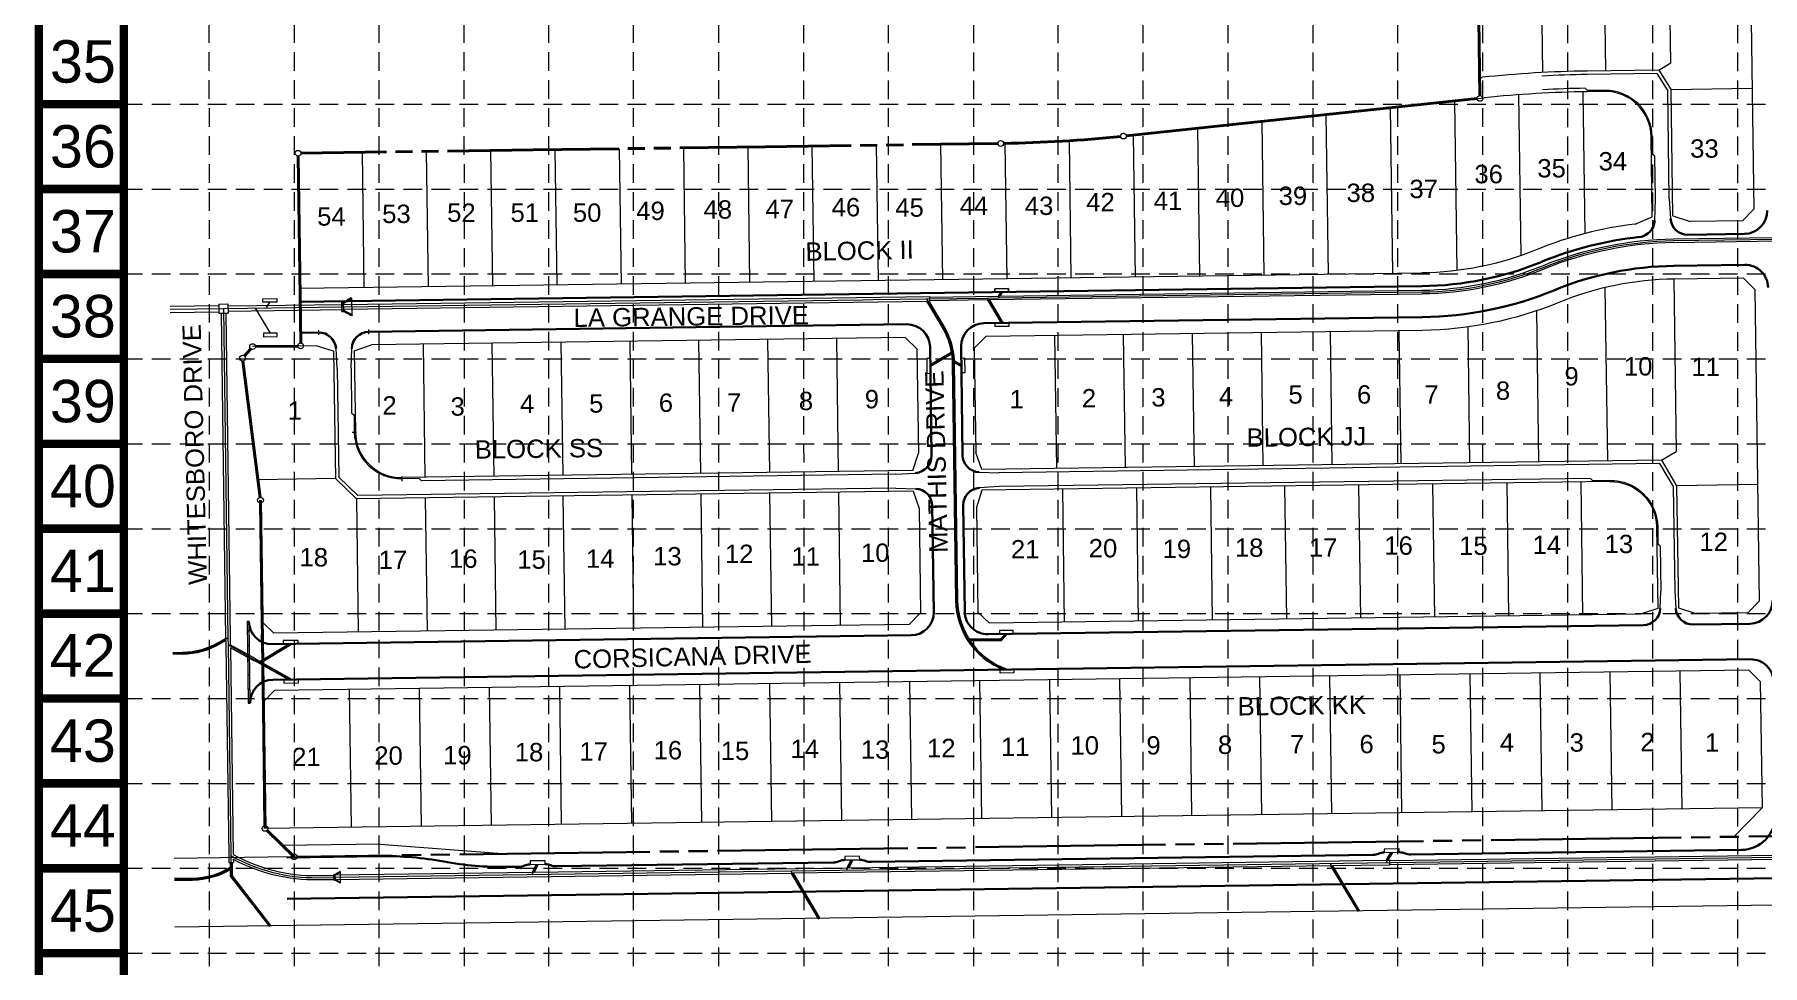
# Model space of a CAD drawing. Header units: inches. Extents: x 4200 to 7167, y -457 to 4285.
# Drawn here: x 4200 to 5705, y 867 to 1679 of the extents above; entities that cross this region are included whole.
import ezdxf
from ezdxf.enums import TextEntityAlignment as Align

# ---------------------------------------------------------------- set-up
doc = ezdxf.new("R2010")
doc.units = ezdxf.units.IN
doc.header["$MEASUREMENT"] = 0
doc.linetypes.add('DASHED', pattern=[0.75, 0.5, -0.25])
doc.linetypes.add('HIDDEN', pattern=[0.375, 0.25, -0.125])
for name, color, linetype, lineweight in [('0156al4 - Level 58', 7, 'Continuous', 0), ('0208al - Level 11', 7, 'Continuous', 0), ('0208al - Level 14', 7, 'Continuous', 0), ('0208al - Level 21', 7, 'Continuous', 0), ('0208al - Level 3', 7, 'Continuous', 0), ('Level 1', 7, 'Continuous', 0), ('STORM', 5, 'Continuous', 0)]:
    doc.layers.add(name, color=color, linetype=linetype, lineweight=lineweight)
doc.layers.add('BASE', color=7, linetype='Continuous')
doc.layers.add('GRID', color=254, linetype='DASHED')
doc.styles.get("Standard").update_dxf_attribs({"font": 'ARIAL.TTF'})

msp = doc.modelspace()

# ---------------------------------------------------------------- linework, layer by layer
at = {"layer": '0208al - Level 14', "color": 7, "linetype": 'Continuous', "lineweight": 13}
for p, q in [((5613, 1644.5), (5552.3, 1643.7)), ((5613, 1644.5), (5622.3, 1629.5)), ((5550.5, 1631.7), (5552.5, 1629.7)), ((5567.3, 1629.9), (5552.5, 1629.7)), ((5623.6, 1535.4), (5622.3, 1629.5)), ((5609.1, 1574.5), (5608.9, 1589.5)), ((5611.1, 1572.5), (5609.1, 1574.5)), ((5611.7, 1535.2), (5611.1, 1572.5)), ((5611, 1516.5), (5611.7, 1535.2)), ((5623.6, 1535.4), (5624.8, 1518.1)), ((4463.6, 1387.6), (4462.5, 1404.8)), ((4475.6, 1387.8), (4476.2, 1405)), ((4463.6, 1387.6), (4464.9, 1292.9)), ((4475.6, 1387.8), (4476.1, 1348.8)), ((4476.1, 1348.8), (4478.2, 1346.8)), ((4478.2, 1346.8), (4478.4, 1331.8)), ((4949.9, 1295.3), (4537, 1289.6)), ((4949.9, 1295.3), (4967.1, 1296.4)), ((5022.6, 1297.2), (5039.9, 1296.6)), ((5615.2, 1304.6), (5039.9, 1296.6)), ((5615.2, 1304.6), (5627.1, 1284.6)), ((4464.9, 1292.9), (4481.4, 1276.8)), ((4950.1, 1283.3), (4481.4, 1276.8)), ((4534.9, 1291.6), (4519.9, 1291.4)), ((4537, 1289.6), (4534.9, 1291.6)), ((4950.1, 1283.3), (4967.3, 1282.7)), ((5040.1, 1284.6), (5022.8, 1283.5)), ((5555, 1291.7), (5040.1, 1284.6)), ((5555, 1291.7), (5557, 1289.7)), ((5572, 1290), (5557, 1289.7)), ((5627.1, 1284.6), (5628.4, 1193.7)), ((5613.6, 1249.5), (5613.8, 1234.5)), ((5615.8, 1232.6), (5613.8, 1234.5)), ((5615.8, 1232.6), (5616.4, 1193.6)), ((5615.8, 1178.3), (5616.4, 1193.6)), ((5628.4, 1193.7), (5629.4, 1178.5)), ((4386.7, 1167), (4385.2, 1167)), ((4385.2, 1167), (4386.1, 1096)), ((4386.8, 1158), (4385.3, 1159.5)), ((4387.6, 1096), (4386.7, 1167)), ((4387, 1145.3), (4385.4, 1146.8)), ((4387.1, 1132.6), (4385.6, 1134)), ((4387.3, 1119.8), (4385.8, 1121.3)), ((4387.5, 1107.1), (4386, 1108.6)), ((4386.1, 1096), (4387.6, 1096))]:
    msp.add_line(p, q, dxfattribs=at)
at = {"layer": '0208al - Level 14', "color": 7, "linetype": 'Continuous', "lineweight": 30}
for p, q in [((5689.1, 1504.8), (5639.9, 1504.1)), ((5689.5, 1477.8), (5627.5, 1476.9)), ((5408.2, 1459.2), (4431.3, 1445.7)), ((5408.6, 1432.2), (5026.6, 1426.9)), ((4447.3, 1418.9), (4431.6, 1418.7)), ((4959.6, 1426), (4491, 1419.5)), ((4979.9, 1406.3), (4981.2, 1311.6)), ((5006.9, 1406.6), (5008.2, 1312)), ((4981.8, 1267.9), (4983.1, 1175.3)), ((5008.8, 1268.3), (5010.1, 1175.7)), ((5601.1, 1163.8), (5030.4, 1155.9)), ((5693.8, 1165.1), (5644.5, 1164.4)), ((4963.4, 1155), (4406.9, 1147.3)), ((5694.3, 1134.1), (4407.4, 1116.3)), ((5365.6, 963.6), (4928.6, 957.5)), ((5686.6, 968), (5398.6, 964)), ((4501, 962.6), (4419.5, 961.4)), ((6314.8, 951.7), (4420, 925.5)), ((4621.6, 953.2), (4611.6, 953.1)), ((4895.6, 957), (4654.6, 953.7))]:
    msp.add_line(p, q, dxfattribs=at)
at = {"layer": '0208al - Level 14', "color": 1, "linetype": 'Continuous', "lineweight": 0}
for p, q in [((4447.3, 1420.9), (4447.3, 1416.9)), ((4491, 1417.5), (4491, 1421.5)), ((4480.4, 1331.8), (4476.4, 1331.8)), ((4520, 1289.4), (4519.9, 1293.4))]:
    msp.add_line(p, q, dxfattribs=at)
at = {"layer": '0208al - Level 14', "color": 7, "linetype": 'Continuous', "lineweight": 13}
for centre, radius, start, end in [((5566.1, 646.8), 997, 90.7942, 93.0737), ((5566.1, 646.8), 985, 90.9104, 93.0737), ((5567.9, 1588.9), 41, 0.7942, 90.7942), ((4519.4, 1332.4), 41, 180.7942, 270.7942)]:
    msp.add_arc(centre, radius, start, end, dxfattribs=at)
at = {"layer": '0208al - Level 14', "color": 7, "linetype": 'Continuous', "lineweight": 30}
for centre, radius, start, end in [((5688.9, 1524.8), 20, 270.7942, 0.7942), ((5596, 1517), 15, 276.24, 358.0035), ((5639.7, 1519.1), 15, 183.6566, 270.7942), ((5631.7, 1190.5), 313.5, 96.24, 112.2762), ((5631.7, 1190.5), 286.5, 90.7942, 112.2762), ((4491.2, 1404.5), 15, 90.7942, 177.9318), ((4959.9, 1406), 20, 0.7942, 90.7942), ((4963.1, 1175), 20, 270.7942, 0.7942), ((5030.1, 1175.9), 20, 180.7942, 270.7942), ((5693.6, 1185.1), 20, 270.7942, 0.7942), ((4407.6, 1096.3), 20, 90.7942, 180.7942), ((5375.7, 952.7), 13, 90.7942, 113.414), ((5388.7, 952.9), 13, 68.1743, 90.7942), ((5398.4, 977), 13, 248.1743, 270.7942), ((4504.9, 682.6), 280, 79.4191, 90.7942), ((4607.7, 1233.1), 280, 259.4191, 270.7942), ((4631.7, 942.4), 13, 90.7942, 113.414), ((4644.7, 942.6), 13, 68.1743, 90.7942), ((4654.4, 966.7), 13, 248.1743, 270.7942), ((4905.8, 946.2), 13, 90.7942, 113.414), ((4918.8, 946.4), 13, 68.1743, 90.7942), ((4928.4, 970.5), 13, 248.1743, 270.7942)]:
    msp.add_arc(centre, radius, start, end, dxfattribs=at)
at = {"layer": '0208al - Level 14', "color": 7, "linetype": 'Continuous', "lineweight": 30, "extrusion": (0, 0, -1)}
for centre, radius, start, end in [((-5404.3, 1745.7), 286.5, 247.7238, 269.2058), ((-5689.8, 1457.8), 20, 89.2058, 179.2058), ((-5404.3, 1745.7), 313.5, 247.7238, 269.2058), ((-4447.5, 1403.9), 15, 89.2058, 176.3434), ((-5026.9, 1406.9), 20, 359.2058, 89.2058), ((-4966.2, 1311.4), 15, 179.2058, 266.3434), ((-5023.2, 1312.2), 15, 272.0682, 359.2058), ((-4966.8, 1267.7), 15, 92.0682, 179.2058), ((-5023.8, 1268.5), 15, 359.2058, 86.3434), ((-5600.8, 1178.8), 15, 182.0682, 269.2058), ((-5644.3, 1179.4), 15, 269.2058, 356.3434), ((-4406.6, 1167.3), 20, 269.2058, 359.2058), ((-5694.6, 1114.1), 20, 89.2058, 179.2058), ((-5686.2, 998), 30, 179.2058, 269.2058), ((-5365.4, 976.6), 13, 246.586, 269.2058), ((-4621.4, 966.2), 13, 246.586, 269.2058), ((-4895.4, 970), 13, 246.586, 269.2058)]:
    msp.add_arc(centre, radius, start, end, dxfattribs=at)
at = {"layer": '0208al - Level 14', "color": 7, "linetype": 'Continuous', "lineweight": 13, "extrusion": (0, 0, -1)}
msp.add_arc((-5572.6, 1249), 41, 89.2058, 179.2058, dxfattribs=at)
at = {"layer": '0208al - Level 21', "color": 7, "linetype": 'Continuous', "lineweight": 40}
for p, q in [((5458.8, 1625.4), (5456.7, 1773.4)), ((5150.8, 1590.3), (5456.3, 1622.7)), ((4762, 1579.8), (4836.6, 1580.8)), ((4836.6, 1580.8), (4911.2, 1581.8)), ((4919, 1581.9), (4933.9, 1582.1)), ((4941.7, 1582.2), (4956.6, 1582.5)), ((4964.3, 1582.6), (5038.9, 1583.6)), ((4431.7, 1409.7), (4429.4, 1572.6)), ((4431.9, 1575.2), (4506.5, 1576.2)), ((4514.2, 1576.3), (4529.2, 1576.5)), ((4536.9, 1576.6), (4551.8, 1576.8)), ((4559.6, 1576.9), (4634.2, 1578)), ((4634.2, 1578), (4708.8, 1579)), ((4716.6, 1579.1), (4731.5, 1579.3)), ((4739.3, 1579.4), (4754.2, 1579.6)), ((4382.7, 1398.4), (4388.2, 1404.7)), ((4392.3, 1406.6), (4429.2, 1407.1)), ((4381.4, 1394), (4396.4, 1275.1)), ((4398.2, 1166.6), (4396.7, 1270.2)), ((4398.6, 1135.1), (4398.3, 1155.8)), ((4399, 1103.6), (4398.7, 1124.3)), ((4400.6, 989.2), (4399.2, 1092.8)), ((4402.4, 984.9), (4426, 962))]:
    msp.add_line(p, q, dxfattribs=at)
at = {"layer": '0208al - Level 21', "color": 7, "linetype": 'Continuous', "lineweight": 30}
for p, q in [((5551.2, 977.6), (5634, 978.8)), ((5642.7, 978.9), (5659.2, 979.1)), ((5667.8, 979.3), (5684.4, 979.5)), ((5693, 979.6), (5775.8, 980.7)), ((4428.5, 962.1), (4511.3, 963.2)), ((4519.9, 963.3), (4536.5, 963.6)), ((4545.1, 963.7), (4561.6, 963.9)), ((4570.3, 964), (4653, 965.2)), ((4653, 965.2), (4735.8, 966.3)), ((4744.5, 966.5), (4761, 966.7)), ((4769.6, 966.8), (4786.2, 967)), ((4794.8, 967.1), (4877.6, 968.3)), ((4877.6, 968.3), (4960.4, 969.4)), ((4969, 969.6), (4985.6, 969.8)), ((4994.2, 969.9), (5010.7, 970.1)), ((5019.4, 970.3), (5102.1, 971.4)), ((5102.1, 971.4), (5184.9, 972.6)), ((5193.6, 972.7), (5210.1, 972.9)), ((5218.7, 973), (5235.3, 973.3)), ((5243.9, 973.4), (5326.7, 974.5)), ((5326.7, 974.5), (5409.5, 975.7)), ((5418.1, 975.8), (5434.7, 976)), ((5443.3, 976.1), (5459.8, 976.4)), ((5468.5, 976.5), (5551.2, 977.6))]:
    msp.add_line(p, q, dxfattribs=at)
at = {"layer": '0208al - Level 21', "color": 7, "linetype": 'Continuous', "lineweight": 0}
for p, q in [((4423.5, 962), (4321.6, 960.6)), ((7037.3, 938.2), (4322.1, 900.6))]:
    msp.add_line(p, q, dxfattribs=at)
for centre in [(5458.8, 1622.9), (5041.4, 1583.6), (5148.3, 1590), (4429.4, 1575.1), (4389.8, 1406.6), (4431.7, 1407.2), (4381.1, 1396.5), (4396.7, 1272.7), (4400.7, 986.7), (4426, 962)]:
    msp.add_circle(centre, 2.5, dxfattribs=at)
at = {"layer": '0208al - Level 21', "color": 7, "linetype": 'Continuous', "lineweight": 40}
msp.add_arc((5025.3, 2751.5), 1168, 270.9168, 275.926, dxfattribs=at)
at = {"layer": '0208al - Level 3', "color": 7, "linetype": 'Continuous', "lineweight": 0}
for p, q in [((5513.5, 1645.4), (5511.7, 1772.4)), ((5568.5, 1646.9), (5566.8, 1766)), ((5625, 1653.9), (5623.5, 1759.2)), ((5694.4, 1740.7), (5697.3, 1526.4)), ((5458.6, 1641), (5460.7, 1641.2)), ((5614.7, 1647.6), (5552.2, 1646.7)), ((5614.7, 1647.6), (5625, 1653.9)), ((5614.7, 1647.6), (5625.3, 1630.4)), ((5494.7, 1486), (5492.8, 1626)), ((5550.4, 1505.1), (5548.7, 1628.6)), ((5567.3, 1628.9), (5552.5, 1628.7)), ((5695.9, 1631.4), (5625.3, 1630.4)), ((5626.9, 1520.4), (5625.3, 1630.4)), ((5382.9, 1470.3), (5380.9, 1614.7)), ((5436.8, 1620.6), (5462.6, 1623.3)), ((5438.9, 1472.9), (5436.8, 1620.6)), ((5214.9, 1468), (5213.1, 1596.9)), ((5270.9, 1468.8), (5269.1, 1602.8)), ((5326.9, 1469.6), (5325, 1608.7)), ((4823, 1462.6), (4821.3, 1580.6)), ((4878.9, 1463.4), (4877.3, 1581.4)), ((4934.9, 1464.1), (4933.3, 1582.1)), ((4990.9, 1464.9), (4989.3, 1582.9)), ((5046.9, 1465.7), (5045.3, 1583.7)), ((5102.9, 1466.5), (5101.3, 1586)), ((5158.9, 1467.2), (5157.2, 1591)), ((5608.9, 1519.7), (5607.9, 1589.5)), ((4487, 1457.9), (4485.4, 1575.9)), ((4543, 1458.7), (4541.3, 1576.7)), ((4599, 1459.5), (4597.3, 1577.5)), ((4655, 1460.3), (4653.3, 1578.2)), ((4711, 1461), (4709.3, 1579)), ((4767, 1461.8), (4765.3, 1579.8)), ((5626.9, 1520.4), (5641.9, 1515.6)), ((5687.5, 1516.3), (5697.3, 1526.4)), ((5594, 1513.3), (5608.9, 1519.7)), ((5687.5, 1516.3), (5641.9, 1515.6)), ((5408.1, 1470.7), (4431, 1457.2)), ((5688.2, 1466.3), (5627.6, 1465.4)), ((5627.6, 1465.4), (5629.7, 1315.2)), ((5688.2, 1466.3), (5698.3, 1456.4)), ((5567.7, 1457.9), (5569.8, 1306.9)), ((5698.3, 1456.4), (5702.1, 1184.7)), ((5508, 1437.7), (5509.8, 1306.1)), ((5028.3, 1415.4), (5018.4, 1405.3)), ((5408.8, 1420.7), (5028.3, 1415.4)), ((5088.2, 1416.3), (5089.9, 1300.3)), ((5148.2, 1417.1), (5149.9, 1301.1)), ((5208.2, 1417.9), (5209.8, 1301.9)), ((5268.2, 1418.8), (5269.8, 1302.8)), ((5328.2, 1419.6), (5329.8, 1303.6)), ((5388.2, 1420.4), (5389.8, 1304.4)), ((5448.2, 1423.7), (5449.8, 1305.3)), ((4445.3, 1407.3), (4389.8, 1406.6)), ((4460.4, 1402.6), (4445.3, 1407.3)), ((4460.4, 1402.6), (4461.9, 1291.6)), ((4478.4, 1402.8), (4493.3, 1408)), ((4478.4, 1402.8), (4479.4, 1331.8)), ((4958.3, 1414.5), (4493.3, 1408)), ((4538.3, 1408.6), (4539.9, 1292.6)), ((4598.3, 1409.5), (4599.9, 1293.5)), ((4658.3, 1410.3), (4659.9, 1294.3)), ((4718.3, 1411.1), (4719.9, 1295.1)), ((4778.3, 1412), (4779.9, 1296)), ((4838.3, 1412.8), (4839.9, 1296.8)), ((4898.3, 1413.6), (4899.9, 1297.6)), ((4968.4, 1404.6), (4958.3, 1414.5)), ((4968.4, 1404.6), (4969.7, 1313.6)), ((5018.4, 1405.3), (5019.7, 1314.3)), ((4964.9, 1298.5), (4969.7, 1313.6)), ((5024.9, 1299.4), (5019.7, 1314.3)), ((5616.9, 1307.6), (5629.7, 1315.2)), ((4964.9, 1298.5), (4519.9, 1292.4)), ((5616.9, 1307.6), (5024.9, 1299.4)), ((5616.9, 1307.6), (5630.1, 1285.4)), ((4461.9, 1291.6), (4394.4, 1290.6)), ((4461.9, 1291.6), (4480.2, 1273.8)), ((4965.1, 1280.5), (4480.2, 1273.8)), ((4900.1, 1279.6), (4901.7, 1163.7)), ((4965.1, 1280.5), (4970.3, 1265.6)), ((5025.1, 1281.4), (5020.3, 1266.3)), ((5572.1, 1289), (5025.1, 1281.4)), ((5095.1, 1282.3), (5096.7, 1166.4)), ((5159.6, 1283.2), (5161.2, 1167.2)), ((5224.1, 1284.1), (5225.7, 1168.1)), ((5288.6, 1285), (5290.2, 1169)), ((5353.1, 1285.9), (5354.7, 1169.9)), ((5417.6, 1286.8), (5419.2, 1170.8)), ((5482.1, 1287.7), (5483.7, 1171.7)), ((5546.6, 1288.6), (5548.2, 1172.6)), ((5700.7, 1286.4), (5630.1, 1285.4)), ((5630.1, 1285.4), (5631.6, 1178.8)), ((4480.2, 1273.8), (4481.8, 1157.8)), ((4540.2, 1274.6), (4541.8, 1158.7)), ((4600.2, 1275.5), (4601.8, 1159.5)), ((4660.1, 1276.3), (4661.8, 1160.3)), ((4720.1, 1277.1), (4721.7, 1161.2)), ((4780.1, 1278), (4781.7, 1162)), ((4840.1, 1278.8), (4841.7, 1162.8)), ((4970.3, 1265.6), (4971.6, 1174.6)), ((5020.3, 1266.3), (5021.6, 1175.3)), ((5612.6, 1249.5), (5613.6, 1178.5)), ((4971.6, 1174.6), (4961.7, 1164.5)), ((5021.6, 1175.3), (5031.7, 1165.5)), ((5613.6, 1178.5), (5598.7, 1173.3)), ((5631.6, 1178.8), (5646.7, 1174)), ((5692.2, 1174.6), (5646.7, 1174)), ((5702.1, 1184.7), (5692.2, 1174.6)), ((4398.2, 1166.7), (4408.3, 1156.8)), ((4961.7, 1164.5), (4408.3, 1156.8)), ((5598.7, 1173.3), (5031.7, 1165.5)), ((5692.9, 1124.6), (4409, 1106.8)), ((4962, 1114.5), (4963.6, 994.5)), ((5023, 1115.3), (5024.6, 995.3)), ((5084, 1116.2), (5085.6, 996.2)), ((5145, 1117), (5146.6, 997)), ((5206, 1117.9), (5207.6, 997.9)), ((5266.9, 1118.7), (5268.6, 998.7)), ((5327.9, 1119.6), (5329.6, 999.6)), ((5388.9, 1120.4), (5390.6, 1000.4)), ((5449.9, 1121.2), (5451.6, 1001.3)), ((5510.9, 1122.1), (5512.6, 1002.1)), ((5571.9, 1122.9), (5573.6, 1002.9)), ((5632.9, 1123.8), (5634.6, 1003.8)), ((5692.9, 1124.6), (5703, 1114.8)), ((5703, 1114.8), (5704.6, 1004.8)), ((4409, 1106.8), (4399.1, 1096.7)), ((4474, 1107.7), (4475.7, 987.7)), ((4535, 1108.6), (4536.7, 988.6)), ((4596, 1109.4), (4597.7, 989.4)), ((4657, 1110.3), (4658.7, 990.3)), ((4718, 1111.1), (4719.7, 991.1)), ((4779, 1111.9), (4780.7, 992)), ((4840, 1112.8), (4841.7, 992.8)), ((4901, 1113.6), (4902.6, 993.6)), ((5704.6, 1004.8), (4400.7, 986.7)), ((5679.9, 979.4), (5704.6, 1004.8)), ((4500.9, 973.1), (4415.9, 971.9)), ((4500.9, 973.1), (4611, 964.6))]:
    msp.add_line(p, q, dxfattribs=at)
for centre, radius, start, end in [((5566.1, 646.8), 1000, 90.7942, 96.0486), ((5566.1, 646.8), 982, 90.7942, 96.0486), ((5567.9, 1588.9), 40, 0.7942, 90.7942), ((5631.7, 1190.5), 325, 96.6719, 112.2762), ((5631.7, 1190.5), 275, 90.7942, 112.2762), ((4519.4, 1332.4), 40, 180.7942, 270.7942)]:
    msp.add_arc(centre, radius, start, end, dxfattribs=at)
at = {"layer": '0208al - Level 3', "color": 7, "linetype": 'Continuous', "lineweight": 0, "extrusion": (0, 0, -1)}
for centre, radius, start, end in [((-5404.3, 1745.7), 275, 247.7238, 269.2058), ((-5404.3, 1745.7), 325, 247.7238, 269.2058), ((-5572.6, 1249), 40, 89.2058, 179.2058)]:
    msp.add_arc(centre, radius, start, end, dxfattribs=at)
at = {"layer": 'BASE', "const_width": 7.4}
for points in [[(7163, -453.7), (7163, 4281.3), (4203.6, 4281.3), (4203.6, -453.7)], [(7089, -379.7), (7089, 4207.3), (4277.6, 4207.3), (4277.6, -379.7)]]:
    msp.add_lwpolyline(points, close=True, dxfattribs=at)
for points in [[(4277.6, 1617.8), (4203.6, 1617.8)], [(4277.6, 1543.9), (4203.6, 1543.9)], [(4277.6, 1469.9), (4203.6, 1469.9)], [(4277.6, 1395.9), (4203.6, 1395.9)], [(4277.6, 1321.9), (4203.6, 1321.9)], [(4277.6, 1247.9), (4203.6, 1247.9)], [(4277.6, 1173.9), (4203.6, 1173.9)], [(4277.6, 1100), (4203.6, 1100)], [(4277.6, 1026), (4203.6, 1026)], [(4277.6, 952), (4203.6, 952)], [(4277.6, 878), (4203.6, 878)]]:
    msp.add_lwpolyline(points, dxfattribs=at)
at = {"layer": 'GRID', "color": 252, "linetype": 'HIDDEN', "lineweight": 0, "ltscale": 65}
for p, q in [((4352.3, -83.8), (4351.9, 4204.5)), ((4426.6, -83.8), (4425.6, 4204.5)), ((4500.3, -83.8), (4499.6, 4204.3)), ((4574.7, -83.8), (4573.5, 4204.2)), ((4648, -83.8), (4647.7, 4204.7)), ((4721.5, -83.8), (4721.8, 4204.6)), ((4796.1, -83.8), (4795.7, 4204.3)), ((4870.3, -83.9), (4869.6, 4204.4)), ((4943.7, -83.9), (4943.7, 4204.3)), ((5017.9, -83.9), (5017.8, 4204.3)), ((5091.4, -83.9), (5091.6, 4204.3)), ((5165.4, -83.9), (5165.9, 4204.2)), ((5239.4, -83.9), (5239.4, 4207.3)), ((5313.4, -83.9), (5313.4, 4207.3)), ((5387.4, -83.9), (5387.4, 4207.3)), ((5461.3, -83.9), (5461.3, 4207.3)), ((5535.3, -84), (5535.3, 4207.3)), ((5609.3, -84), (5609.3, 4207.3)), ((5683.3, -84), (5683.3, 4207.3)), ((4277.6, 1617.8), (7089, 1617.8)), ((4277.6, 1543.9), (7089, 1543.9)), ((4277.6, 1469.9), (7089, 1469.9)), ((4277.6, 1395.9), (7089, 1395.9)), ((4277.6, 1321.9), (7089, 1321.9)), ((4277.6, 1247.9), (7089, 1247.9)), ((4277.6, 1173.9), (7089, 1173.9)), ((4277.6, 1100), (7089, 1100)), ((4277.6, 1026), (7089, 1026)), ((4277.6, 952), (7089, 952)), ((4277.6, 878), (7089, 878))]:
    msp.add_line(p, q, dxfattribs=at)
at = {"layer": 'Level 1', "color": 7, "linetype": 'Continuous', "lineweight": 40}
msp.add_line((4400.7, 986.7), (4396.7, 1272.7), dxfattribs=at)
at = {"layer": 'STORM', "color": 170, "linetype": 'Continuous', "lineweight": 0}
for p, q in [((5627.4, 1500.4), (5737.2, 1501.9)), ((5627.5, 1500.4), (5627.4, 1500.4)), ((5627.4, 1497.4), (5737.2, 1498.9)), ((5627.5, 1497.4), (5627.4, 1497.4)), ((5514.2, 1477.3), (5514.2, 1477.3)), ((5515.3, 1474.5), (5515.3, 1474.5)), ((4402, 1440.3), (4404.8, 1445.3)), ((4467.6, 1437.3), (4467.5, 1445)), ((4467.5, 1445), (4468.8, 1445)), ((4468.8, 1443.2), (4979.6, 1450.3)), ((4475.8, 1449.2), (4468.8, 1445)), ((4476.3, 1448.4), (4468.8, 1443.9)), ((4468.9, 1437.3), (4468.8, 1445)), ((4468.9, 1439.2), (4976.8, 1446.2)), ((4476.3, 1448.4), (4475.8, 1449.2)), ((4476.5, 1434.2), (4476.3, 1448.4)), ((4978.8, 1446.2), (4979.7, 1446.3)), ((4979.6, 1449.8), (5039.4, 1450.6)), ((4979.7, 1446.3), (4979.6, 1450.3)), ((4979.7, 1446.8), (5029.6, 1447.5)), ((5029.6, 1448.9), (5042.6, 1427.1)), ((5029.6, 1447.5), (5041.7, 1427.1)), ((5031.3, 1447.5), (5408.3, 1452.7)), ((5031.3, 1447.5), (5043.5, 1427.1)), ((5039.4, 1449.1), (5042.2, 1454.1)), ((5039.4, 1450.6), (5041.4, 1454.1)), ((5041.1, 1450.6), (5408.3, 1455.7)), ((5041.1, 1450.6), (5043.1, 1454.1)), ((4318.1, 1441.8), (4360.3, 1442.4)), ((4318.1, 1436.3), (4360.4, 1436.9)), ((4360.3, 1443.7), (4368.3, 1443.8)), ((4360.3, 1443.7), (4360.4, 1435.7)), ((4360.4, 1435.7), (4368.4, 1435.8)), ((4368.3, 1443.8), (4368.4, 1435.8)), ((4368.3, 1442), (4468.8, 1443.4)), ((4368.4, 1437.5), (4468.9, 1438.9)), ((4392.2, 1440.1), (4405.2, 1418.3)), ((4467.6, 1437.3), (4468.9, 1437.3)), ((4468.8, 1443.9), (4468.9, 1438.4)), ((4476.5, 1434.2), (4468.9, 1438.4)), ((4476, 1433.4), (4468.9, 1437.3)), ((4476.5, 1434.2), (4476, 1433.4)), ((4998.3, 1401.5), (4980.1, 1390.6)), ((4999.3, 1401.2), (4980.1, 1389.8)), ((4998.6, 1399.9), (4980.1, 1388.9)), ((4999.2, 1391.9), (4999.2, 1391.9)), ((4999.2, 1391.9), (5002.1, 1185.3)), ((5000, 1394.1), (5007.1, 1390.1)), ((5000.9, 1394.5), (5007.1, 1391)), ((5000.9, 1392.7), (5007.1, 1389.3)), ((5001, 1391.9), (5001, 1391.9)), ((5001, 1391.9), (5003.8, 1185.3)), ((5002.1, 1185.3), (5002.2, 1185.3)), ((5003.8, 1185.3), (5003.9, 1185.3)), ((4366.4, 1152.3), (4360.8, 1149)), ((4366.4, 1150.6), (4361.6, 1147.7)), ((4392.1, 1133.4), (4368.4, 1146.6)), ((4392.1, 1133.4), (4368.4, 1146.6)), ((4392.7, 1134.4), (4370.4, 1146.8)), ((4392.7, 1134.4), (4370.4, 1146.8)), ((4391.6, 1132.4), (4370.5, 1144.2)), ((4370.5, 1144.2), (4373, 963.9)), ((4391.6, 1132.4), (4370.5, 1144.2)), ((4395.8, 1131.3), (4422.9, 1147.5)), ((4395.8, 1132.2), (4421.4, 1147.5)), ((4397.3, 1131.4), (4424.4, 1147.5)), ((5041.4, 1151.1), (5013.6, 1150.7)), ((5041.1, 1151.8), (5014.2, 1151.5)), ((5016, 1148.7), (5014.6, 1147.7)), ((5041.7, 1150.3), (5015.2, 1150)), ((5041.1, 1151.8), (5045.3, 1156.1)), ((5041.4, 1151.1), (5046.3, 1156.2)), ((5041.7, 1150.3), (5047.4, 1156.2)), ((4328.8, 1140), (4320.3, 1139.8)), ((4328.8, 1138.5), (4320.3, 1138.3)), ((4392.7, 1134.4), (4391.6, 1132.4)), ((4392.7, 1134.4), (4391.6, 1132.4)), ((4420.9, 1116.5), (4391.8, 1132.7)), ((4422.4, 1116.5), (4392.1, 1133.4)), ((4423.9, 1116.5), (4392.5, 1134.1)), ((6676.7, 974.7), (4461.6, 944)), ((5377, 956.7), (5382, 965.8)), ((5377.2, 958.7), (5381.2, 965.8)), ((5379, 958.7), (5382.9, 965.8)), ((5997, 967.1), (5379.9, 958.5)), ((4369.1, 957), (4373.1, 957)), ((4373, 959.9), (4373.1, 957)), ((4466, 949.1), (4461.5, 946.5)), ((4466.3, 948.6), (4461.5, 945.8)), ((4633.2, 948.4), (4461.5, 946)), ((4466.3, 948.6), (4466, 949.1)), ((4466.4, 939.6), (4466.3, 948.6)), ((4633, 946.4), (4638.1, 955.5)), ((4633.2, 948.4), (4637.2, 955.5)), ((4635, 948.4), (4638.9, 955.5)), ((4907.3, 952.2), (4635, 948.4)), ((4858.5, 949.5), (4883, 908.4)), ((5328.7, 954), (4860.5, 947.6)), ((4907, 950.2), (4912.1, 959.3)), ((4907.3, 952.2), (4911.2, 959.3)), ((4909, 952.2), (4912.9, 959.3)), ((5377.2, 958.7), (4909, 952.2)), ((5328.4, 956), (5353, 914.9)), ((5328.7, 954), (5352.3, 914.5)), ((5380, 954.8), (5330.5, 954.1)), ((5330.5, 954.1), (5353.6, 915.3)), ((5379.9, 958.8), (5379, 958.7)), ((5379.9, 958.8), (5380, 954.8)), ((5798.6, 960.8), (5380, 955)), ((4370.3, 945.2), (4372.1, 945.2)), ((4370.4, 945.1), (4404.4, 901.3)), ((4371.2, 945.2), (4405, 901.7)), ((4372.1, 945.3), (4405.5, 902.2)), ((4446.4, 945.6), (4461.5, 945.8)), ((4460.8, 941.6), (4460.7, 946.5)), ((4460.7, 946.5), (4461.5, 946.5)), ((4460.8, 941.6), (4461.6, 941.6)), ((4461.6, 941.6), (4461.5, 946.5)), ((4461.5, 945.8), (4461.6, 942.3)), ((4858.8, 947.5), (4461.6, 942)), ((4466.4, 939.6), (4461.6, 942.3)), ((4466.1, 939.1), (4461.6, 941.6)), ((4466.4, 939.6), (4466.1, 939.1)), ((4858.8, 947.5), (4882.4, 908)), ((4860.5, 947.6), (4883.7, 908.8)), ((4882.4, 908), (4883.7, 908.8)), ((5352.3, 914.5), (5353.6, 915.3)), ((4404.4, 901.3), (4405.5, 902.2))]:
    msp.add_line(p, q, dxfattribs=at)
at = {"layer": 'STORM', "color": 170, "linetype": 'Continuous', "lineweight": 0, "flags": 128}
for points in [[(4468.8, 1441.2), (4920.9, 1447.4), (4930.4, 1447.6), (4976.7, 1448.2), (5029.6, 1448.9), (5039.4, 1449.1), (5408.3, 1454.2), (5408.3, 1454.2, 0.094008), (5514.8, 1475.9), (5514.8, 1475.9, -0.093778), (5627.2, 1498.9), (5627.2, 1498.9), (5739.2, 1500.5)], [(4976.7, 1448.2), (4990.9, 1424.3), (4990.9, 1424.3, -0.131652), (5000.1, 1391.9), (5000.1, 1391.9), (5002.9, 1185.3), (5003.1, 1185.3, 0.311626), (5045.8, 1125.1)], [(4976.8, 1446.2), (4990.2, 1423.8), (4990.2, 1423.8, -0.093523), (4998.3, 1401.5)], [(4978.8, 1446.2), (4991.7, 1424.7), (4991.7, 1424.7, -0.121769), (5000.9, 1394.5)], [(4368.3, 1152.6), (4361.2, 1148.4, -0.131652), (4328.8, 1139.2), (4320.3, 1139.1)], [(4370.7, 953, -0.137419), (4337.5, 943.2), (4321.8, 943)], [(4371.1, 952.2, -0.137419), (4337.5, 942.3), (4321.8, 942.1)], [(4371.6, 951.5, -0.137419), (4337.5, 941.4), (4321.8, 941.2)], [(4371, 963, 0.13202), (4446.4, 943.8), (4461.6, 944)], [(4373, 959.9, 0.126485), (4446.5, 942.1), (4461.6, 942.3)]]:
    msp.add_lwpolyline(points, format="xyb", dxfattribs=at)
for points in [[(4398.8, 1448.2), (4410.8, 1448.4), (4410.8, 1445.4), (4398.8, 1445.2)], [(5048.2, 1457.2), (5036.2, 1457), (5036.2, 1454), (5048.2, 1454.2)], [(5048.2, 1457.2), (5048.2, 1454.2), (5036.2, 1454), (5036.2, 1457)], [(4399.2, 1415.2), (4411.2, 1415.4), (4411.2, 1418.4), (4399.2, 1418.2)], [(5048.6, 1427.2), (5048.6, 1424.2), (5036.6, 1424), (5036.6, 1427)], [(4977, 1396.2), (4977.2, 1383.2), (4980.2, 1383.3), (4980, 1396.3)], [(5010, 1396.7), (5010.2, 1383.7), (5007.2, 1383.6), (5007, 1396.6)], [(5052.3, 1159.2), (5040.3, 1159.1), (5040.4, 1156.1), (5052.3, 1156.2)], [(4416.4, 1147.4), (4429.4, 1147.6), (4429.4, 1150.6), (4416.4, 1150.4)], [(4416.9, 1113.4), (4429.9, 1113.6), (4429.9, 1116.6), (4416.9, 1116.4)], [(5052.8, 1122.2), (5040.8, 1122.1), (5040.8, 1125.1), (5052.8, 1125.2)], [(5375.5, 965.7), (5388.5, 965.9), (5388.5, 968.9), (5375.5, 968.7)], [(4631.6, 955.4), (4644.6, 955.6), (4644.5, 958.6), (4631.5, 958.4)], [(4905.6, 959.2), (4918.6, 959.4), (4918.5, 962.4), (4905.5, 962.2)]]:
    msp.add_lwpolyline(points, close=True, dxfattribs=at)
for points in [[(4318.1, 1439.1), (4364.4, 1439.7), (4468.8, 1441.2)], [(4362.4, 1435.7), (4366.3, 1152.6), (4366.4, 1152.3)], [(4364.4, 1439.7), (4368.3, 1152.6), (4368.4, 1146.6), (4371, 963), (4371.1, 952.2), (4371.2, 945.2)], [(4366.4, 1435.8), (4370.3, 1152.7), (4370.4, 1146.8)], [(4366.4, 1150.6), (4366.4, 1146.6), (4369, 963), (4369.1, 957)], [(4370.2, 957), (4370.3, 952.2), (4370.3, 945.2)], [(4371.9, 957), (4372, 952.2), (4372.1, 945.2)]]:
    msp.add_lwpolyline(points, dxfattribs=at)
at = {"layer": 'STORM', "color": 170, "linetype": 'Continuous', "lineweight": 0, "extrusion": (0, 0, -1)}
for centre, radius, start, end in [((-5631.7, 1190.5), 310, 67.7238, 89.2168), ((-5631.7, 1190.5), 307, 67.7238, 89.2168), ((-4935.1, 1391), 64.1, 172.024, 179.2058), ((-4935.1, 1391), 65.9, 178.506, 179.2058), ((-4327.9, 1204.2), 64.2, 239.2058, 269.2058), ((-4327.9, 1204.2), 65.8, 239.2058, 269.2058)]:
    msp.add_arc(centre, radius, start, end, dxfattribs=at)
at = {"layer": 'STORM', "color": 170, "linetype": 'Continuous', "lineweight": 0}
for centre, radius, start, end in [((5404.3, 1745.7), 290, 270.7942, 292.2762), ((5404.3, 1745.7), 293, 270.7942, 292.2762), ((5068, 1186.2), 65.9, 180.7942, 215.785), ((5068, 1186.2), 64.1, 180.7942, 212.8428), ((5068, 1186.2), 65.8, 215.785, 248.3675), ((5068, 1186.2), 64.1, 214.4381, 215.785), ((5068, 1186.2), 64.2, 215.785, 251.87), ((4444.4, 1093.8), 148.2, 241.2116, 270.7942)]:
    msp.add_arc(centre, radius, start, end, dxfattribs=at)

# ---------------------------------------------------------------- texts
at = {"layer": '0156al4 - Level 58', "color": 7, "linetype": 'Continuous', "lineweight": 0}
for s, rotation, p in [('BLOCK II', 1.1509, (4918.5, 1490.2)), ('BLOCK SS', 0.7544, (4639.2, 1317.6)), ('BLOCK JJ', 0.7544, (5307.7, 1327.9)), ('BLOCK KK', 0.7544, (5303.6, 1093.8))]:
    msp.add_text(s, height=16, rotation=rotation, dxfattribs=at).set_placement(p, align=Align.MIDDLE_CENTER)
at = {"layer": '0208al - Level 11', "color": 7, "linetype": 'Continuous', "lineweight": 13}
for s, p in [('33', (5654.3, 1571.2)), ('35', (5521.2, 1554)), ('34', (5574.6, 1560.1)), ('37', (5409.8, 1536)), ('36', (5466.4, 1548.9)), ('46', (4906.6, 1520.1)), ('45', (4962, 1519.8)), ('44', (5018.1, 1521.3)), ('43', (5074.8, 1521.3)), ('42', (5128.3, 1524.5)), ('41', (5187.1, 1525.7)), ('40', (5241.1, 1528.3)), ('39', (5295.9, 1530)), ('38', (5355, 1532.6)), ('54', (4458.5, 1512)), ('53', (4515.1, 1514.3)), ('52', (4571.7, 1515.3)), ('51', (4626.9, 1515.3)), ('50', (4681.2, 1515.3)), ('49', (4736.4, 1516.9)), ('48', (4795, 1518.1)), ('47', (4848.9, 1518.5)), ('9', (5538.6, 1372.7)), ('10', (5596.6, 1381.4)), ('11', (5655.4, 1380.9)), ('2', (5118.3, 1353.6)), ('3', (5178.8, 1354.4)), ('4', (5237.7, 1355.3)), ('5', (5298.2, 1356.9)), ('6', (5357.9, 1356.9)), ('7', (5416.7, 1356.9)), ('8', (5478.9, 1360.2)), ('1', (4426.5, 1342.8)), ('2', (4509.1, 1347.4)), ('3', (4568.4, 1346.4)), ('4', (4629, 1348.7)), ('5', (4689.1, 1349)), ('6', (4749.8, 1349.7)), ('7', (4809.2, 1349.8)), ('8', (4871.8, 1351.2)), ('9', (4929.2, 1352.8)), ('1', (5055.3, 1352.8)), ('12', (4813.6, 1218)), ('10', (4932.1, 1219)), ('21', (5062.7, 1222)), ('20', (5130.5, 1222.9)), ('19', (5194.8, 1222.3)), ('18', (5257.8, 1223.4)), ('17', (5322.2, 1223.4)), ('16', (5387.9, 1225.2)), ('15', (5453.1, 1225.1)), ('14', (5517.1, 1225.8)), ('13', (5579.8, 1226.6)), ('12', (5662.4, 1228.5)), ('18', (4443.1, 1215)), ('17', (4512, 1212.8)), ('16', (4573.3, 1213.8)), ('15', (4632.8, 1213)), ('14', (4692.6, 1213.8)), ('13', (4751.1, 1215.9)), ('11', (4871.6, 1215.7)), ('4', (5482.4, 1053.6)), ('3', (5543.1, 1053.6)), ('2', (5604.7, 1054)), ('1', (5661, 1053.6)), ('21', (4436.7, 1041)), ('20', (4508.2, 1042.2)), ('19', (4568.2, 1042.6)), ('18', (4630.6, 1045.2)), ('17', (4686.9, 1045.8)), ('16', (4751.5, 1046.9)), ('15', (4810, 1046.3)), ('14', (4870.7, 1048)), ('13', (4932, 1047.4)), ('12', (4989.6, 1048.8)), ('11', (5054, 1049.9)), ('10', (5114.6, 1051.1)), ('9', (5174.5, 1051.1)), ('8', (5236.8, 1051.6)), ('7', (5299.5, 1052.2)), ('6', (5360.1, 1052.2)), ('5', (5422.8, 1052.1))]:
    msp.add_text(s, height=16, dxfattribs=at).set_placement(p, align=Align.CENTER)
at = {"layer": 'BASE'}
for s, p in [('35', (4242, 1655.1)), ('36', (4242, 1581.1)), ('37', (4242, 1507.1)), ('38', (4242, 1433.1)), ('39', (4242, 1359.1)), ('40', (4242, 1285.1)), ('41', (4242, 1211.2)), ('42', (4241.9, 1137.5)), ('43', (4242, 1063.2)), ('44', (4242, 989.2)), ('45', (4242, 915.2))]:
    msp.add_text(s, height=36.99, dxfattribs=at).set_placement(p, align=Align.MIDDLE_CENTER)
at = {"layer": 'Level 1', "color": 7, "linetype": 'Continuous', "lineweight": 30}
for s, rotation, p in [('LA GRANGE DRIVE', 0.6645, (4669.5, 1423.7)), ('WHITESBORO DRIVE', 91.4081, (4350.2, 1199.2)), ('MATHIS DRIVE', 91.4081, (4995.4, 1227)), ('CORSICANA DRIVE', 1.4081, (4669.6, 1126))]:
    msp.add_text(s, height=16, rotation=rotation, dxfattribs=at).set_placement(p)

doc.saveas('drawing.dxf')
